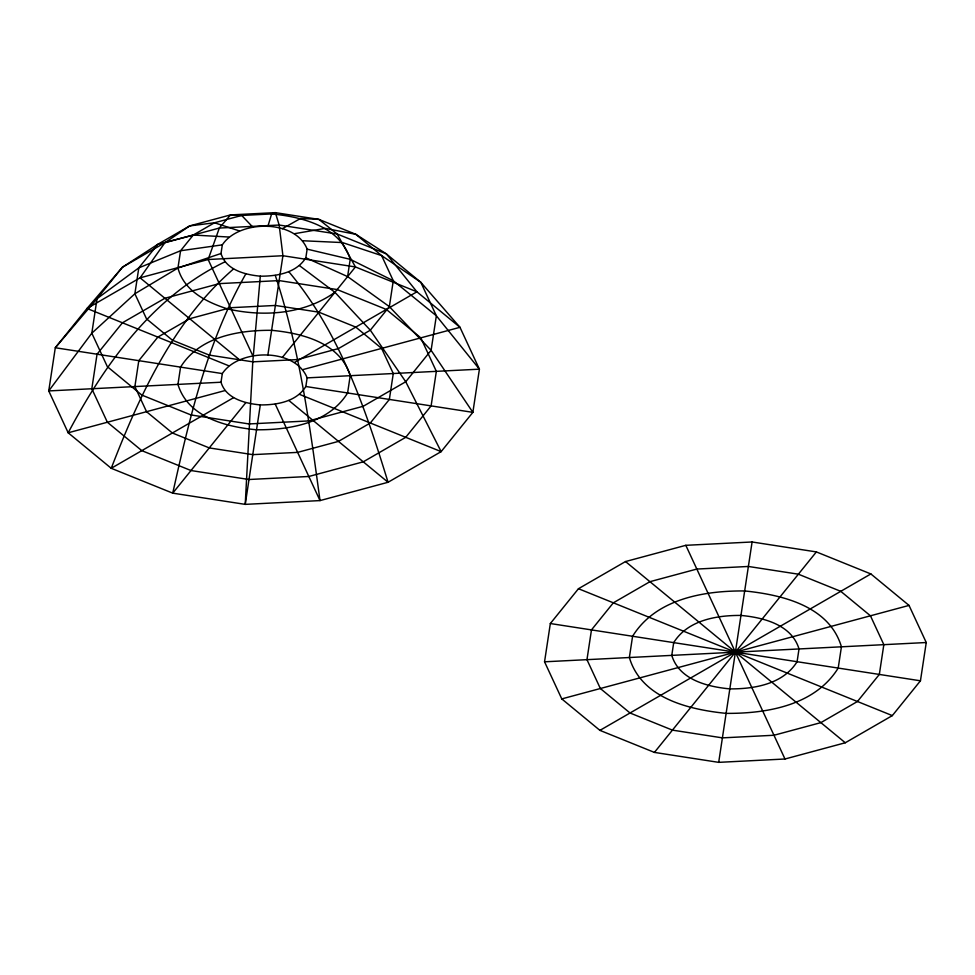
<?xml version="1.0" encoding="UTF-8"?>
<svg xmlns="http://www.w3.org/2000/svg" width="975" height="975" viewBox="0 0 975 975"><rect width="100%" height="100%" fill="white"/><g stroke="black" fill="none" stroke-linecap="round" stroke-linejoin="round"><path stroke-width="1.46" d="M260.313 276.181C245.139 274.767 225.968 269.978 221.008 253.5L222.324 244.859C238.924 219.594 295.388 219.058 307.149 249.149L305.833 257.778C296.412 272.988 276.876 276.303 260.313 276.181L252.781 361.835L245.237 504.367L320.019 500.589L388.062 482.272L441.139 451.632L472.863 412.352L479.408 369.172L459.981 327.308L420.798 282.287L386.356 253.89L355.79 234.293L318.886 219.387L275.389 212.647L230.514 214.914L189.686 225.908L157.84 244.298L122.436 267.223L87.019 308.466L55.295 347.746L48.75 390.926L68.177 432.79L111.235 468.293L172.733 493.155L245.237 504.367L260.313 404.918C276.876 405.039 296.412 401.712 305.833 386.502L307.149 377.873C295.388 347.795 238.924 348.319 222.324 373.583L221.008 382.224C225.968 398.702 245.139 403.492 260.313 404.918M267.845 355.18L282.921 255.73L279.155 225.03L275.389 212.647L271.611 213.939L241.702 215.451L230.514 214.914L219.326 228.053L208.138 259.508L252.891 355.936M305.833 386.502L472.863 412.352L431.108 350.317L389.354 306.625L347.6 276.583L350.208 259.313C340.299 226.358 301.97 216.779 271.611 213.939L267.845 226.456M544.55 661.806L550.339 623.537L578.467 588.717L625.511 561.551L685.815 545.317L752.091 541.978L816.368 551.911L870.87 573.946L909.029 605.414L926.25 642.525L920.449 680.794L892.332 715.601L845.288 742.767L784.985 759.001L718.697 762.352L654.432 752.408L599.93 730.372L561.771 698.904L544.55 661.806L926.25 642.525M718.697 762.352L752.091 541.978M245.81 273.938C207.261 341.408 189.564 418.019 172.733 493.155L245.81 402.663M282.348 357.423L355.424 266.943L337.155 234L318.886 219.387L300.617 218.424L282.348 228.698M654.432 752.408L816.368 551.911M233.512 268.966C173.294 321.116 139.449 395.472 111.235 468.293L233.512 397.702M224.896 261.873C152.843 296.534 104.727 364.004 68.177 432.79L224.896 390.597M299.496 394.363L441.139 451.632L405.734 381.749L370.317 330.196L334.9 292.293C304.066 314.389 263.64 317.107 227.541 308.904C206.627 302.213 183.995 291.001 177.95 268.015L180.57 250.746L193.257 235.036L214.488 222.775L241.702 215.451L252.891 227.212M294.645 362.395L416.922 291.805L459.981 327.308L303.262 369.501M599.93 730.372L870.87 573.946M221.008 253.5L177.95 268.015L134.879 293.767L91.821 333.182L48.75 390.926L221.008 382.224M561.771 698.904L909.029 605.414M294.645 233.671L325.211 228.369L355.79 234.293L381.615 255.596L420.798 282.287L436.349 315.778L479.408 369.172L307.149 377.873M222.324 244.859L180.57 250.746L138.803 267.869L97.049 298.642L55.295 347.746L222.324 373.583M303.262 240.776L342.444 242.568L381.615 255.596L393.278 280.715L436.349 315.778L431.108 350.317L405.734 381.749L363.261 406.258L308.831 420.92L249.003 423.942L191.002 414.96L141.802 395.07L107.36 366.673L91.821 333.182L97.049 298.642L122.436 267.223L164.897 242.702L189.686 225.908L214.488 222.775L239.289 230.88M228.662 237.01L193.257 235.036L157.84 244.298L138.803 267.869L134.879 293.767L146.542 318.886L172.38 340.19L209.272 355.107L252.781 361.835L297.643 359.568L338.471 348.575L370.317 330.196L389.354 306.625L393.278 280.715L350.208 259.313L307.149 249.149M550.339 623.537L920.449 680.794M228.662 365.735L87.019 308.466L140.095 277.826L208.138 259.508L282.921 255.73L355.424 266.943L416.922 291.805L386.356 253.89L337.155 234L279.155 225.03L219.326 228.053L164.897 242.702L140.095 277.826L239.289 359.604M578.467 588.717L892.332 715.601M305.833 257.778L347.6 276.583M299.496 265.639L334.9 292.293M625.511 561.551L845.288 742.767M288.88 400.493L388.062 482.272C365.223 408.123 339.507 332.097 288.88 271.769M685.815 545.317L784.985 759.001M275.267 404.162L320.019 500.589C309.684 424.795 299.483 348.294 275.267 275.425M97.049 354.205L91.821 388.745L107.36 422.236L141.802 450.645L191.002 470.535L249.003 479.505L308.831 476.482L363.261 461.833L405.734 437.312L431.108 405.893L436.349 371.341L420.798 337.85L386.356 309.453L337.155 289.563L279.155 280.593L219.326 283.615L164.897 298.265L122.436 322.786L97.049 354.205M138.803 360.665L134.879 386.575L146.542 411.694L172.38 432.997L209.272 447.915L252.781 454.643L297.643 452.376L338.471 441.383L370.317 422.992L389.354 399.433L393.278 373.523L381.615 348.404L355.79 327.1L318.886 312.183L275.389 305.455L230.514 307.722L189.686 318.715L157.84 337.106L138.803 360.665M180.57 367.124L177.95 384.394C187.858 417.361 226.188 426.928 256.547 429.78C289.66 430.024 328.733 423.369 347.6 392.962L350.208 375.692C340.299 342.737 301.97 333.158 271.611 330.318C238.497 330.074 199.424 336.716 180.57 367.124M591.472 629.899L586.962 659.661L600.356 688.521L630.033 712.993L672.421 730.129L722.414 737.868L773.967 735.26L820.865 722.633L857.452 701.5L879.328 674.432L883.838 644.658L870.443 615.798L840.767 591.325L798.367 574.19L748.386 566.463L696.832 569.059L649.935 581.685L613.336 602.818L591.472 629.899M632.592 636.261L629.362 657.516C641.392 698.356 688.874 709.605 726.119 713.371C766.886 713.676 814.99 705.498 838.207 668.07L841.425 646.803C829.396 605.962 781.926 594.713 744.668 590.947C703.913 590.643 655.797 598.821 632.592 636.261M673.713 642.622L671.775 655.371C679.1 679.721 707.411 686.79 729.836 688.886C754.284 689.069 783.157 684.158 797.087 661.708L799.013 648.948C791.7 624.609 763.376 617.528 740.963 615.432C716.503 615.249 687.643 620.161 673.713 642.622"/></g></svg>
